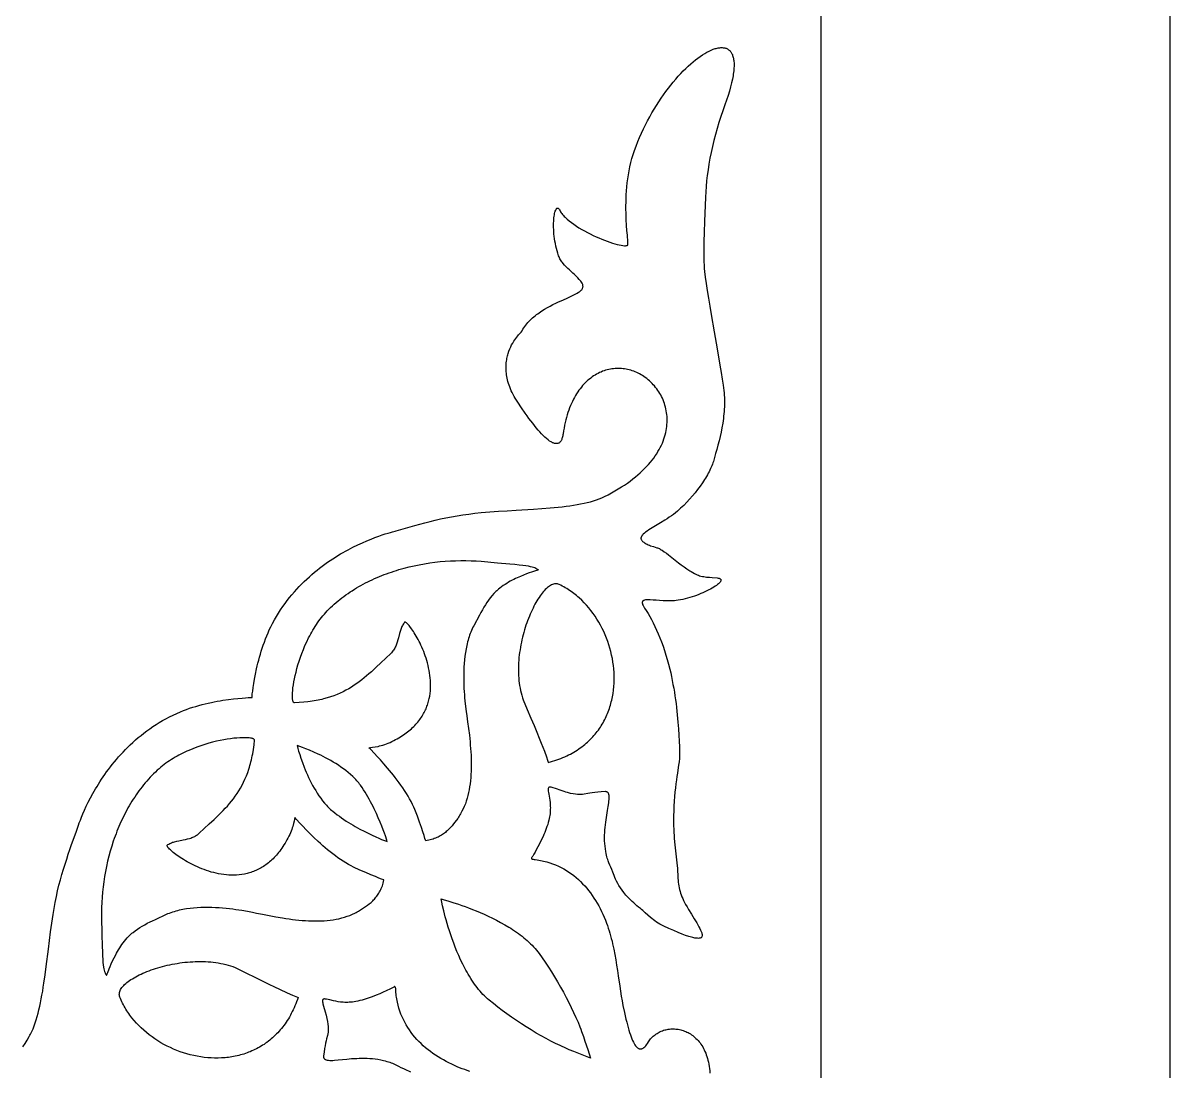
# Model space of a CAD drawing. Extents: x -592 to 638, y 287 to 852.
# Drawn here: x 506.6 to 638.1, y 349.4 to 469.6 of the extents above; entities that cross this region are included whole.
import ezdxf

# ---------------------------------------------------------------- set-up
doc = ezdxf.new("R2010")
doc.units = 0
doc.layers.add('COUCHE_1', color=18, linetype='CONTINUOUS')
doc.layers.add('LAYER_1', color=174, linetype='CONTINUOUS')

msp = doc.modelspace()

# ---------------------------------------------------------------- linework, layer by layer
at = {"layer": 'COUCHE_1'}
for points in [[(-591.86, 287.13), (638.14, 287.13), (638.14, 852.13), (-591.86, 852.13)], [(565.66, 406.95), (565.68, 406.94), (565.68, 406.93), (565.67, 406.92), (565.66, 406.9), (565.63, 406.88), (565.52, 406.84), (565.37, 406.78), (564.93, 406.64), (564.66, 406.55), (564.35, 406.44), (564.01, 406.31), (563.65, 406.16), (563.28, 406), (563.08, 405.91), (562.88, 405.81), (562.69, 405.71), (562.48, 405.6), (562.28, 405.48), (562.08, 405.36), (561.88, 405.23), (561.67, 405.1), (561.47, 404.96), (561.27, 404.81), (561.15, 404.71), (561.04, 404.61), (560.93, 404.51), (560.81, 404.41), (560.71, 404.3), (560.6, 404.18), (560.39, 403.95), (560.19, 403.7), (560, 403.44), (559.81, 403.17), (559.63, 402.89), (559.46, 402.61), (559.28, 402.32), (559.11, 402.02), (558.95, 401.72), (558.29, 400.49), (558.2, 400.32), (558.12, 400.14), (558.04, 399.96), (557.96, 399.78), (557.89, 399.6), (557.82, 399.41), (557.76, 399.22), (557.7, 399.03), (557.64, 398.84), (557.59, 398.64), (557.54, 398.44), (557.49, 398.24), (557.41, 397.84), (557.34, 397.42), (557.28, 397.01), (557.23, 396.59), (557.2, 396.17), (557.17, 395.76), (557.15, 395.34), (557.14, 394.93), (557.14, 394.52), (557.15, 394.11), (557.16, 393.71), (557.17, 393.32), (557.2, 392.94), (557.22, 392.58), (557.25, 392.22), (557.28, 391.88), (557.35, 391.24), (557.42, 390.67), (557.49, 390.18), (557.59, 389.49), (557.7, 388.72), (557.79, 387.96), (557.87, 387.19), (557.9, 386.81), (557.93, 386.42), (557.96, 386.04), (557.98, 385.66), (557.99, 385.29), (558, 384.91), (558, 384.54), (558, 384.17), (557.99, 383.81), (557.97, 383.44), (557.95, 383.09), (557.91, 382.73), (557.87, 382.38), (557.82, 382.04), (557.77, 381.7), (557.7, 381.37), (557.62, 381.04), (557.54, 380.72), (557.44, 380.4), (557.33, 380.09), (557.21, 379.79), (557.09, 379.5), (556.94, 379.22), (556.79, 378.94), (556.71, 378.81), (556.63, 378.67), (556.54, 378.54), (556.45, 378.41), (556.14, 377.98), (555.97, 377.77), (555.8, 377.57), (555.63, 377.36), (555.44, 377.17), (555.24, 376.98), (555.14, 376.89), (555.04, 376.8), (554.93, 376.72), (554.82, 376.63), (554.7, 376.55), (554.58, 376.48), (554.46, 376.4), (554.33, 376.33), (554.2, 376.26), (554.06, 376.2), (553.92, 376.14), (553.77, 376.09), (553.62, 376.03), (553.46, 375.99), (553.3, 375.95), (553.13, 375.91), (552.96, 375.88), (552.78, 375.85), (552.7, 376.11), (552.6, 376.43), (552.47, 376.85), (552.29, 377.38), (552.08, 377.98), (551.83, 378.66), (551.54, 379.41), (551.41, 379.71), (551.26, 380.02), (551.11, 380.34), (550.94, 380.65), (550.76, 380.96), (550.57, 381.28), (550.37, 381.59), (550.16, 381.9), (549.95, 382.2), (549.74, 382.5), (549.52, 382.8), (549.3, 383.09), (549.08, 383.38), (548.86, 383.65), (548.42, 384.18), (548, 384.68), (547.6, 385.12), (547.23, 385.52), (546.92, 385.86), (546.45, 386.34), (546.28, 386.51), (546.47, 386.53), (546.7, 386.56), (546.98, 386.61), (547.32, 386.67), (547.5, 386.72), (547.69, 386.77), (547.88, 386.82), (548.08, 386.89), (548.27, 386.96), (548.47, 387.04), (548.69, 387.13), (548.9, 387.23), (549.11, 387.33), (549.31, 387.44), (549.5, 387.54), (549.69, 387.65), (549.88, 387.76), (550.05, 387.87), (550.23, 387.98), (550.39, 388.09), (550.56, 388.21), (550.71, 388.33), (550.86, 388.45), (551.01, 388.57), (551.15, 388.69), (551.28, 388.82), (551.41, 388.94), (551.54, 389.07), (551.66, 389.2), (551.78, 389.33), (551.89, 389.46), (551.99, 389.59), (552.1, 389.73), (552.19, 389.86), (552.29, 390), (552.37, 390.14), (552.46, 390.28), (552.54, 390.42), (552.61, 390.56), (552.68, 390.7), (552.75, 390.84), (552.82, 390.98), (552.87, 391.13), (552.93, 391.27), (552.98, 391.41), (553.03, 391.56), (553.11, 391.85), (553.19, 392.15), (553.24, 392.44), (553.29, 392.74), (553.32, 393.03), (553.34, 393.33), (553.35, 393.63), (553.34, 393.92), (553.33, 394.22), (553.3, 394.51), (553.27, 394.81), (553.23, 395.1), (553.18, 395.38), (553.12, 395.67), (553.06, 395.95), (552.99, 396.23), (552.91, 396.5), (552.83, 396.77), (552.74, 397.03), (552.64, 397.29), (552.55, 397.55), (552.45, 397.79), (552.34, 398.03), (552.24, 398.27), (552.13, 398.49), (552.02, 398.71), (551.91, 398.92), (551.8, 399.13), (551.69, 399.32), (551.58, 399.51), (551.47, 399.68), (551.37, 399.85), (551.16, 400.15), (550.97, 400.4), (550.88, 400.51), (550.8, 400.61), (550.72, 400.69), (550.65, 400.77), (550.58, 400.83), (550.52, 400.87), (550.47, 400.9), (550.43, 400.92), (550.41, 400.92), (550.4, 400.92), (550.38, 400.91), (550.37, 400.9), (550.3, 400.81), (550.23, 400.72), (550.17, 400.62), (550.11, 400.52), (550.05, 400.41), (550.01, 400.3), (549.96, 400.19), (549.92, 400.08), (549.84, 399.85), (549.77, 399.61), (549.65, 399.12), (549.58, 398.87), (549.51, 398.63), (549.43, 398.39), (549.39, 398.27), (549.34, 398.15), (549.29, 398.04), (549.23, 397.93), (549.17, 397.82), (549.1, 397.71), (549.03, 397.61), (548.95, 397.51), (548.86, 397.41), (548.77, 397.32), (547.64, 396.24), (547.1, 395.73), (546.55, 395.23), (546.28, 394.99), (546.01, 394.75), (545.73, 394.52), (545.45, 394.3), (545.17, 394.08), (544.87, 393.87), (544.58, 393.67), (544.27, 393.47), (543.96, 393.28), (543.64, 393.1), (543.31, 392.93), (542.97, 392.77), (542.62, 392.62), (542.25, 392.47), (541.88, 392.34), (541.48, 392.22), (541.08, 392.11), (540.87, 392.06), (540.65, 392.01), (540.44, 391.96), (540.21, 391.92), (539.99, 391.88), (539.76, 391.84), (539.52, 391.81), (539.28, 391.78), (538.79, 391.73), (538.27, 391.69), (537.73, 391.66), (537.7, 391.67), (537.67, 391.68), (537.64, 391.71), (537.62, 391.74), (537.59, 391.78), (537.57, 391.83), (537.55, 391.89), (537.54, 391.96), (537.52, 392.04), (537.51, 392.13), (537.5, 392.32), (537.5, 392.55), (537.51, 392.8), (537.53, 393.08), (537.56, 393.38), (537.61, 393.71), (537.66, 394.05), (537.73, 394.42), (537.81, 394.8), (537.91, 395.19), (538.01, 395.6), (538.13, 396.02), (538.27, 396.45), (538.41, 396.89), (538.57, 397.33), (538.75, 397.78), (538.94, 398.22), (539.14, 398.67), (539.36, 399.12), (539.48, 399.34), (539.6, 399.56), (539.72, 399.78), (539.85, 399.99), (539.98, 400.21), (540.11, 400.42), (540.25, 400.63), (540.39, 400.84), (540.54, 401.05), (540.69, 401.25), (540.84, 401.45), (541, 401.64), (541.17, 401.84), (541.33, 402.02), (541.5, 402.21), (541.68, 402.39), (541.88, 402.58), (542.09, 402.78), (542.3, 402.97), (542.51, 403.16), (542.73, 403.34), (542.95, 403.52), (543.18, 403.7), (543.41, 403.87), (543.64, 404.04), (543.88, 404.2), (544.11, 404.37), (544.36, 404.52), (544.6, 404.68), (544.85, 404.83), (545.1, 404.98), (545.35, 405.12), (545.61, 405.26), (545.87, 405.4), (546.13, 405.53), (546.39, 405.66), (546.66, 405.78), (546.93, 405.91), (547.2, 406.02), (547.47, 406.14), (547.75, 406.25), (548.02, 406.36), (548.3, 406.46), (548.58, 406.56), (548.86, 406.66), (549.15, 406.75), (549.43, 406.84), (549.72, 406.93), (550.01, 407.01), (550.3, 407.09), (550.88, 407.24), (551.46, 407.38), (552.05, 407.5), (552.64, 407.61), (553.24, 407.7), (553.83, 407.78), (554.43, 407.85), (555.02, 407.9), (555.62, 407.94), (556.21, 407.96), (556.8, 407.97), (557.39, 407.97), (557.98, 407.96), (558.56, 407.93), (559.14, 407.89), (561, 407.73), (562.43, 407.6), (563, 407.55), (563.49, 407.5), (563.91, 407.45), (564.25, 407.4), (564.54, 407.36), (564.78, 407.31), (564.98, 407.26), (565.15, 407.21), (565.29, 407.16), (565.42, 407.1), (565.54, 407.03)], [(566.84, 384.81), (567.09, 384.88), (567.34, 384.96), (567.59, 385.03), (567.83, 385.11), (568.06, 385.2), (568.29, 385.29), (568.51, 385.38), (568.73, 385.48), (568.95, 385.58), (569.16, 385.68), (569.37, 385.79), (569.57, 385.9), (569.77, 386.01), (569.96, 386.12), (570.15, 386.24), (570.33, 386.37), (570.51, 386.49), (570.69, 386.62), (570.86, 386.75), (571.03, 386.89), (571.19, 387.02), (571.35, 387.16), (571.5, 387.31), (571.65, 387.45), (571.8, 387.6), (571.94, 387.75), (572.08, 387.9), (572.21, 388.06), (572.34, 388.22), (572.46, 388.38), (572.58, 388.54), (572.7, 388.7), (572.81, 388.87), (572.92, 389.04), (573.02, 389.21), (573.12, 389.38), (573.22, 389.56), (573.31, 389.73), (573.4, 389.91), (573.49, 390.09), (573.57, 390.27), (573.64, 390.45), (573.72, 390.64), (573.79, 390.82), (573.85, 391.01), (573.91, 391.2), (573.97, 391.38), (574.02, 391.58), (574.07, 391.77), (574.12, 391.96), (574.16, 392.15), (574.2, 392.35), (574.24, 392.54), (574.27, 392.74), (574.32, 393.13), (574.36, 393.53), (574.39, 393.93), (574.4, 394.33), (574.4, 394.73), (574.38, 395.13), (574.35, 395.54), (574.31, 395.94), (574.25, 396.34), (574.19, 396.74), (574.1, 397.14), (574.01, 397.53), (573.9, 397.92), (573.79, 398.31), (573.66, 398.7), (573.51, 399.08), (573.36, 399.46), (573.2, 399.83), (573.02, 400.19), (572.83, 400.55), (572.63, 400.9), (572.42, 401.25), (572.2, 401.59), (571.97, 401.92), (571.73, 402.24), (571.48, 402.55), (571.22, 402.85), (570.95, 403.14), (570.67, 403.42), (570.38, 403.69), (570.23, 403.82), (570.08, 403.95), (569.92, 404.07), (569.77, 404.2), (569.61, 404.31), (569.45, 404.43), (569.29, 404.54), (569.13, 404.65), (568.96, 404.76), (568.79, 404.86), (568.62, 404.96), (568.45, 405.05), (568.27, 405.14), (568.1, 405.23), (567.99, 405.27), (567.89, 405.3), (567.78, 405.31), (567.67, 405.31), (567.56, 405.3), (567.45, 405.27), (567.33, 405.24), (567.22, 405.18), (567.1, 405.12), (566.98, 405.05), (566.86, 404.96), (566.74, 404.87), (566.62, 404.76), (566.5, 404.64), (566.38, 404.52), (566.26, 404.38), (566.14, 404.23), (566.02, 404.08), (565.9, 403.91), (565.78, 403.74), (565.66, 403.56), (565.54, 403.37), (565.43, 403.17), (565.31, 402.96), (565.2, 402.75), (565.09, 402.53), (564.98, 402.3), (564.87, 402.07), (564.77, 401.83), (564.67, 401.59), (564.57, 401.34), (564.47, 401.08), (564.38, 400.82), (564.28, 400.56), (564.2, 400.29), (564.11, 400.02), (564.03, 399.74), (563.96, 399.47), (563.89, 399.18), (563.82, 398.9), (563.76, 398.61), (563.7, 398.32), (563.65, 398.03), (563.6, 397.74), (563.55, 397.44), (563.52, 397.15), (563.48, 396.85), (563.46, 396.55), (563.44, 396.26), (563.42, 395.96), (563.41, 395.66), (563.41, 395.37), (563.42, 395.07), (563.43, 394.78), (563.45, 394.49), (563.47, 394.2), (563.51, 393.91), (563.55, 393.63), (563.6, 393.35), (563.65, 393.07), (563.72, 392.79), (563.79, 392.52), (563.87, 392.25), (563.96, 391.99), (564.43, 390.9), (564.84, 389.92), (565.21, 389.05), (565.53, 388.28), (565.8, 387.61), (566.03, 387.02), (566.39, 386.1), (566.63, 385.47), (566.76, 385.07), (566.83, 384.87)], [(516.14, 360.46), (516.15, 360.45), (516.16, 360.44), (516.17, 360.45), (516.18, 360.46), (516.21, 360.49), (516.26, 360.59), (516.32, 360.74), (516.49, 361.17), (516.61, 361.44), (516.73, 361.74), (516.88, 362.07), (517.05, 362.42), (517.24, 362.78), (517.34, 362.97), (517.45, 363.16), (517.57, 363.35), (517.69, 363.55), (517.82, 363.74), (517.95, 363.94), (518.09, 364.13), (518.24, 364.32), (518.39, 364.52), (518.55, 364.71), (518.66, 364.82), (518.76, 364.93), (518.87, 365.03), (518.98, 365.14), (519.1, 365.24), (519.22, 365.34), (519.47, 365.53), (519.73, 365.71), (520, 365.89), (520.28, 366.06), (520.57, 366.22), (520.86, 366.38), (521.17, 366.53), (521.47, 366.68), (521.79, 366.83), (523.05, 367.41), (523.23, 367.49), (523.41, 367.56), (523.59, 367.63), (523.78, 367.69), (523.96, 367.75), (524.16, 367.81), (524.35, 367.86), (524.54, 367.91), (524.74, 367.95), (524.94, 367.99), (525.14, 368.03), (525.35, 368.06), (525.76, 368.12), (526.17, 368.17), (526.59, 368.2), (527.01, 368.22), (527.43, 368.23), (527.85, 368.23), (528.26, 368.22), (528.68, 368.2), (529.09, 368.18), (529.49, 368.15), (529.89, 368.11), (530.27, 368.07), (530.65, 368.02), (531.02, 367.98), (531.37, 367.92), (531.71, 367.87), (532.35, 367.76), (532.91, 367.66), (533.39, 367.56), (534.08, 367.41), (534.83, 367.26), (535.59, 367.12), (536.35, 366.99), (536.73, 366.93), (537.11, 366.88), (537.49, 366.83), (537.87, 366.79), (538.24, 366.75), (538.61, 366.72), (538.99, 366.69), (539.35, 366.67), (539.72, 366.66), (540.08, 366.65), (540.44, 366.65), (540.8, 366.66), (541.15, 366.68), (541.49, 366.71), (541.84, 366.75), (542.17, 366.79), (542.51, 366.85), (542.83, 366.91), (543.15, 366.99), (543.47, 367.08), (543.77, 367.18), (544.07, 367.29), (544.37, 367.41), (544.65, 367.54), (544.79, 367.62), (544.93, 367.69), (545.07, 367.77), (545.2, 367.85), (545.65, 368.14), (545.87, 368.29), (546.09, 368.45), (546.3, 368.61), (546.51, 368.78), (546.71, 368.97), (546.8, 369.06), (546.9, 369.16), (546.99, 369.26), (547.08, 369.37), (547.17, 369.48), (547.25, 369.6), (547.33, 369.71), (547.41, 369.84), (547.49, 369.97), (547.56, 370.1), (547.63, 370.24), (547.69, 370.38), (547.75, 370.53), (547.81, 370.68), (547.86, 370.84), (547.91, 371), (547.95, 371.18), (547.99, 371.35), (547.73, 371.45), (547.42, 371.57), (547.01, 371.73), (546.5, 371.93), (545.91, 372.19), (545.24, 372.48), (544.52, 372.82), (544.22, 372.97), (543.92, 373.13), (543.62, 373.31), (543.32, 373.5), (543.01, 373.69), (542.71, 373.9), (542.42, 374.12), (542.12, 374.34), (541.83, 374.57), (541.54, 374.81), (541.26, 375.05), (540.98, 375.28), (540.71, 375.52), (540.45, 375.76), (539.95, 376.23), (539.48, 376.69), (539.06, 377.11), (538.69, 377.5), (538.37, 377.84), (537.92, 378.33), (537.76, 378.52), (537.73, 378.32), (537.69, 378.1), (537.62, 377.82), (537.53, 377.49), (537.48, 377.31), (537.42, 377.12), (537.35, 376.94), (537.27, 376.74), (537.19, 376.55), (537.1, 376.36), (536.99, 376.15), (536.87, 375.94), (536.76, 375.74), (536.65, 375.55), (536.53, 375.36), (536.41, 375.18), (536.29, 375), (536.17, 374.83), (536.05, 374.67), (535.92, 374.51), (535.79, 374.35), (535.67, 374.21), (535.54, 374.06), (535.41, 373.92), (535.28, 373.79), (535.14, 373.66), (535.01, 373.54), (534.87, 373.43), (534.74, 373.31), (534.6, 373.21), (534.46, 373.1), (534.32, 373.01), (534.18, 372.91), (534.04, 372.82), (533.9, 372.74), (533.76, 372.66), (533.61, 372.59), (533.47, 372.51), (533.32, 372.45), (533.18, 372.39), (533.03, 372.33), (532.89, 372.27), (532.74, 372.22), (532.59, 372.18), (532.44, 372.13), (532.3, 372.1), (532, 372.03), (531.7, 371.98), (531.4, 371.94), (531.1, 371.91), (530.81, 371.9), (530.51, 371.9), (530.21, 371.91), (529.92, 371.93), (529.62, 371.97), (529.33, 372.01), (529.04, 372.06), (528.75, 372.12), (528.47, 372.19), (528.19, 372.26), (527.91, 372.34), (527.64, 372.43), (527.37, 372.53), (527.11, 372.63), (526.85, 372.73), (526.6, 372.84), (526.35, 372.96), (526.11, 373.07), (525.88, 373.19), (525.65, 373.31), (525.43, 373.43), (525.22, 373.56), (525.02, 373.68), (524.82, 373.8), (524.63, 373.92), (524.46, 374.04), (524.29, 374.16), (524.13, 374.28), (523.84, 374.5), (523.6, 374.71), (523.5, 374.8), (523.41, 374.89), (523.33, 374.98), (523.26, 375.05), (523.2, 375.12), (523.16, 375.18), (523.13, 375.24), (523.12, 375.28), (523.12, 375.3), (523.12, 375.31), (523.13, 375.33), (523.14, 375.34), (523.23, 375.41), (523.33, 375.47), (523.43, 375.53), (523.54, 375.58), (523.65, 375.62), (523.76, 375.67), (523.87, 375.7), (523.99, 375.74), (524.23, 375.8), (524.47, 375.85), (524.97, 375.95), (525.22, 376), (525.46, 376.05), (525.71, 376.12), (525.83, 376.16), (525.95, 376.2), (526.07, 376.24), (526.18, 376.29), (526.29, 376.34), (526.4, 376.4), (526.51, 376.47), (526.62, 376.54), (526.72, 376.62), (526.82, 376.71), (527.96, 377.77), (528.51, 378.28), (529.04, 378.79), (529.3, 379.05), (529.55, 379.31), (529.8, 379.57), (530.04, 379.83), (530.28, 380.1), (530.51, 380.38), (530.73, 380.66), (530.94, 380.95), (531.15, 381.25), (531.35, 381.56), (531.54, 381.88), (531.72, 382.21), (531.9, 382.55), (532.06, 382.91), (532.22, 383.28), (532.37, 383.66), (532.5, 384.06), (532.57, 384.27), (532.63, 384.48), (532.69, 384.69), (532.74, 384.91), (532.8, 385.13), (532.85, 385.36), (532.9, 385.59), (532.94, 385.83), (533.03, 386.32), (533.1, 386.83), (533.16, 387.37), (533.16, 387.4), (533.14, 387.43), (533.12, 387.46), (533.09, 387.49), (533.05, 387.52), (533, 387.54), (532.94, 387.56), (532.87, 387.58), (532.79, 387.6), (532.71, 387.62), (532.52, 387.64), (532.29, 387.66), (532.04, 387.66), (531.76, 387.66), (531.46, 387.65), (531.13, 387.62), (530.78, 387.59), (530.41, 387.55), (530.03, 387.49), (529.62, 387.42), (529.21, 387.34), (528.78, 387.25), (528.35, 387.14), (527.9, 387.02), (527.45, 386.89), (526.99, 386.74), (526.53, 386.58), (526.08, 386.4), (525.62, 386.21), (525.39, 386.11), (525.16, 386.01), (524.93, 385.9), (524.71, 385.79), (524.49, 385.67), (524.27, 385.55), (524.05, 385.42), (523.83, 385.29), (523.62, 385.16), (523.4, 385.02), (523.2, 384.88), (522.99, 384.74), (522.79, 384.59), (522.59, 384.43), (522.4, 384.27), (522.21, 384.11), (522, 383.92), (521.79, 383.72), (521.58, 383.53), (521.38, 383.32), (521.19, 383.12), (520.99, 382.91), (520.8, 382.69), (520.62, 382.48), (520.43, 382.25), (520.25, 382.03), (520.08, 381.8), (519.9, 381.57), (519.73, 381.34), (519.57, 381.1), (519.41, 380.86), (519.25, 380.61), (519.09, 380.37), (518.94, 380.12), (518.79, 379.86), (518.64, 379.61), (518.5, 379.35), (518.36, 379.09), (518.23, 378.83), (518.1, 378.56), (517.97, 378.3), (517.84, 378.03), (517.72, 377.76), (517.6, 377.48), (517.49, 377.21), (517.38, 376.93), (517.27, 376.65), (517.16, 376.37), (517.06, 376.09), (516.96, 375.81), (516.78, 375.23), (516.61, 374.66), (516.45, 374.08), (516.3, 373.49), (516.17, 372.91), (516.06, 372.32), (515.95, 371.73), (515.86, 371.14), (515.79, 370.55), (515.72, 369.95), (515.67, 369.36), (515.64, 368.78), (515.62, 368.19), (515.61, 367.61), (515.61, 367.03), (515.65, 365.16), (515.69, 363.73), (515.71, 363.15), (515.73, 362.66), (515.75, 362.24), (515.77, 361.89), (515.8, 361.6), (515.83, 361.36), (515.87, 361.16), (515.91, 360.99), (515.95, 360.84), (516.01, 360.71), (516.07, 360.59)], [(548.37, 375.75), (548.37, 375.75), (548.37, 375.75), (548.37, 375.75), (548.31, 375.93), (548.16, 376.4), (548.04, 376.73), (547.91, 377.1), (547.74, 377.52), (547.56, 377.98), (547.35, 378.46), (547.13, 378.98), (546.87, 379.51), (546.74, 379.78), (546.6, 380.05), (546.46, 380.32), (546.31, 380.6), (546.15, 380.87), (545.99, 381.14), (545.83, 381.41), (545.65, 381.68), (545.48, 381.94), (545.3, 382.2), (545.2, 382.33), (545.1, 382.47), (544.99, 382.59), (544.88, 382.72), (544.77, 382.85), (544.65, 382.97), (544.41, 383.21), (544.16, 383.45), (543.9, 383.67), (543.62, 383.89), (543.35, 384.1), (543.06, 384.3), (542.77, 384.5), (542.48, 384.69), (542.19, 384.87), (541.89, 385.04), (541.6, 385.2), (541.31, 385.36), (541.02, 385.51), (540.74, 385.65), (540.46, 385.78), (539.94, 386.02), (539.45, 386.23), (539.02, 386.4), (538.65, 386.54), (538.36, 386.64), (538.04, 386.75), (538.04, 386.75), (538.04, 386.75), (538.04, 386.75), (538.04, 386.75), (538.13, 386.43), (538.21, 386.13), (538.33, 385.75), (538.48, 385.31), (538.65, 384.81), (538.86, 384.27), (538.97, 383.99), (539.09, 383.7), (539.22, 383.4), (539.36, 383.1), (539.51, 382.8), (539.66, 382.49), (539.82, 382.19), (539.99, 381.89), (540.17, 381.59), (540.35, 381.29), (540.54, 381), (540.74, 380.71), (540.95, 380.44), (541.17, 380.17), (541.4, 379.91), (541.51, 379.79), (541.63, 379.67), (541.75, 379.55), (541.87, 379.44), (542, 379.33), (542.12, 379.22), (542.37, 379.03), (542.62, 378.83), (542.88, 378.65), (543.14, 378.46), (543.4, 378.28), (543.66, 378.11), (543.93, 377.95), (544.19, 377.78), (544.45, 377.63), (544.71, 377.48), (545.23, 377.19), (545.72, 376.93), (546.2, 376.7), (546.64, 376.48), (547.05, 376.3), (547.41, 376.14), (547.73, 376), (548.19, 375.82), (548.37, 375.75)], [(554.55, 369.17), (554.55, 369.17), (554.91, 369.07), (555.32, 368.95), (555.88, 368.78), (556.54, 368.56), (556.91, 368.43), (557.3, 368.29), (557.71, 368.14), (558.14, 367.98), (558.58, 367.8), (559.03, 367.61), (559.49, 367.41), (559.96, 367.2), (560.43, 366.97), (560.9, 366.73), (561.37, 366.48), (561.84, 366.22), (562.3, 365.95), (562.53, 365.81), (562.75, 365.66), (562.97, 365.51), (563.19, 365.36), (563.41, 365.21), (563.62, 365.05), (563.83, 364.89), (564.04, 364.73), (564.24, 364.56), (564.43, 364.39), (564.62, 364.22), (564.81, 364.04), (564.99, 363.87), (565.16, 363.68), (565.33, 363.5), (565.48, 363.31), (565.64, 363.12), (565.78, 362.93), (566.14, 362.43), (566.5, 361.91), (566.85, 361.36), (567.21, 360.81), (567.56, 360.24), (567.9, 359.66), (568.24, 359.07), (568.57, 358.48), (568.89, 357.89), (569.19, 357.31), (569.48, 356.72), (569.75, 356.14), (570.01, 355.58), (570.25, 355.03), (570.46, 354.49), (570.56, 354.23), (570.66, 353.98), (570.86, 353.4), (571.05, 352.86), (571.36, 351.9), (571.68, 350.92), (571.68, 350.92), (571.68, 350.92), (571.68, 350.92), (571.68, 350.92), (570.72, 351.29), (569.78, 351.67), (569.25, 351.89), (568.69, 352.13), (568.44, 352.24), (568.19, 352.36), (567.67, 352.61), (567.13, 352.88), (566.58, 353.17), (566.03, 353.48), (565.46, 353.8), (564.89, 354.15), (564.32, 354.5), (563.76, 354.86), (563.19, 355.24), (562.64, 355.62), (562.09, 356), (561.56, 356.39), (561.04, 356.78), (560.54, 357.17), (560.07, 357.56), (559.88, 357.72), (559.7, 357.88), (559.52, 358.05), (559.35, 358.23), (559.18, 358.42), (559.01, 358.61), (558.85, 358.8), (558.69, 359), (558.53, 359.21), (558.38, 359.42), (558.23, 359.63), (558.08, 359.85), (557.94, 360.07), (557.8, 360.3), (557.66, 360.53), (557.53, 360.76), (557.4, 360.99), (557.27, 361.23), (557.03, 361.71), (556.79, 362.19), (556.57, 362.68), (556.37, 363.16), (556.17, 363.65), (555.99, 364.12), (555.82, 364.6), (555.66, 365.06), (555.51, 365.51), (555.37, 365.94), (555.25, 366.36), (555.13, 366.76), (555.03, 367.14), (554.85, 367.82), (554.71, 368.38), (554.62, 368.8), (554.55, 369.17)], [(538.16, 357.89), (538.07, 357.64), (537.98, 357.39), (537.89, 357.16), (537.79, 356.92), (537.69, 356.69), (537.59, 356.47), (537.48, 356.25), (537.37, 356.04), (537.26, 355.83), (537.15, 355.63), (537.03, 355.43), (536.9, 355.23), (536.78, 355.04), (536.65, 354.86), (536.52, 354.68), (536.39, 354.5), (536.25, 354.33), (536.11, 354.16), (535.97, 354), (535.82, 353.84), (535.67, 353.69), (535.52, 353.54), (535.37, 353.39), (535.22, 353.25), (535.06, 353.12), (534.9, 352.98), (534.74, 352.86), (534.58, 352.73), (534.41, 352.62), (534.24, 352.5), (534.07, 352.39), (533.9, 352.29), (533.73, 352.18), (533.56, 352.09), (533.38, 351.99), (533.2, 351.9), (533.02, 351.82), (532.84, 351.74), (532.66, 351.66), (532.47, 351.59), (532.29, 351.52), (532.1, 351.45), (531.91, 351.39), (531.72, 351.33), (531.53, 351.28), (531.34, 351.23), (531.15, 351.19), (530.95, 351.14), (530.76, 351.11), (530.56, 351.07), (530.37, 351.04), (530.17, 351.01), (529.98, 350.99), (529.78, 350.97), (529.38, 350.94), (528.98, 350.93), (528.58, 350.93), (528.18, 350.94), (527.78, 350.97), (527.38, 351.01), (526.98, 351.07), (526.58, 351.13), (526.19, 351.22), (525.79, 351.31), (525.4, 351.42), (525.01, 351.53), (524.63, 351.66), (524.24, 351.81), (523.87, 351.96), (523.5, 352.13), (523.13, 352.3), (522.77, 352.49), (522.42, 352.69), (522.07, 352.9), (521.73, 353.12), (521.4, 353.35), (521.08, 353.59), (520.76, 353.85), (520.46, 354.11), (520.16, 354.38), (519.88, 354.66), (519.61, 354.94), (519.34, 355.24), (519.09, 355.55), (518.97, 355.71), (518.85, 355.86), (518.74, 356.02), (518.63, 356.19), (518.52, 356.35), (518.41, 356.52), (518.31, 356.69), (518.21, 356.86), (518.12, 357.03), (518.03, 357.21), (517.94, 357.38), (517.86, 357.56), (517.78, 357.74), (517.7, 357.92), (517.67, 358.03), (517.65, 358.13), (517.64, 358.24), (517.65, 358.35), (517.67, 358.46), (517.7, 358.57), (517.74, 358.68), (517.8, 358.8), (517.87, 358.91), (517.95, 359.02), (518.04, 359.14), (518.15, 359.25), (518.26, 359.36), (518.39, 359.48), (518.52, 359.59), (518.67, 359.7), (518.82, 359.81), (518.98, 359.92), (519.16, 360.03), (519.34, 360.14), (519.53, 360.25), (519.72, 360.35), (519.93, 360.46), (520.14, 360.56), (520.36, 360.66), (520.59, 360.75), (520.82, 360.85), (521.06, 360.94), (521.3, 361.03), (521.55, 361.12), (521.81, 361.2), (522.07, 361.28), (522.33, 361.36), (522.6, 361.43), (522.87, 361.5), (523.15, 361.57), (523.43, 361.63), (523.72, 361.69), (524, 361.74), (524.29, 361.79), (524.58, 361.83), (524.87, 361.87), (525.17, 361.91), (525.46, 361.94), (525.76, 361.96), (526.06, 361.98), (526.36, 362), (526.65, 362), (526.95, 362.01), (527.25, 362), (527.54, 361.99), (527.84, 361.97), (528.13, 361.95), (528.42, 361.92), (528.71, 361.88), (529, 361.84), (529.29, 361.79), (529.57, 361.73), (529.85, 361.66), (530.12, 361.59), (530.39, 361.51), (530.66, 361.42), (530.92, 361.32), (531.18, 361.21), (532.24, 360.68), (533.19, 360.2), (534.03, 359.78), (534.78, 359.42), (535.43, 359.1), (536, 358.83), (536.9, 358.41), (537.52, 358.14), (537.9, 357.98), (538.1, 357.9)]]:
    msp.add_lwpolyline(points, close=True, dxfattribs=at)
at = {"layer": 'LAYER_1'}
msp.add_lwpolyline([(-551.86, 812.13), (-551.86, 327.13), (598.14, 327.13), (598.14, 812.13)], close=True, dxfattribs=at)
for points in [[(506.59, 352.23), (506.84, 352.6), (507.08, 352.99), (507.32, 353.4), (507.4, 353.54), (507.47, 353.68), (507.62, 353.97), (507.75, 354.28), (507.88, 354.61), (508, 354.95), (508.12, 355.31), (508.23, 355.68), (508.33, 356.06), (508.43, 356.46), (508.53, 356.86), (508.62, 357.28), (508.7, 357.71), (508.78, 358.15), (508.86, 358.6), (508.93, 359.05), (509, 359.52), (509.14, 360.46), (509.27, 361.43), (509.51, 363.41), (509.64, 364.41), (509.77, 365.41), (509.9, 366.4), (510.05, 367.38), (510.16, 368.09), (510.29, 368.77), (510.43, 369.44), (510.57, 370.1), (510.73, 370.74), (510.89, 371.37), (511.07, 371.98), (511.24, 372.58), (511.42, 373.17), (511.61, 373.74), (511.8, 374.31), (511.99, 374.86), (512.18, 375.4), (512.37, 375.93), (512.75, 376.96), (512.79, 377.07), (512.89, 377.39), (512.97, 377.62), (513.06, 377.89), (513.18, 378.2), (513.32, 378.55), (513.48, 378.94), (513.66, 379.35), (513.86, 379.8), (514.09, 380.26), (514.34, 380.76), (514.62, 381.27), (514.92, 381.8), (515.09, 382.07), (515.25, 382.34), (515.43, 382.62), (515.61, 382.9), (515.8, 383.18), (515.99, 383.46), (516.19, 383.74), (516.4, 384.03), (516.62, 384.32), (516.84, 384.6), (517.08, 384.89), (517.31, 385.17), (517.56, 385.46), (517.82, 385.74), (518.08, 386.02), (518.35, 386.3), (518.63, 386.58), (518.91, 386.86), (519.21, 387.13), (519.51, 387.4), (519.82, 387.67), (520.14, 387.93), (520.47, 388.19), (520.8, 388.44), (521.15, 388.69), (521.5, 388.93), (521.86, 389.16), (522.23, 389.4), (522.61, 389.62), (523, 389.84), (523.4, 390.05), (523.81, 390.25), (524.23, 390.44), (524.65, 390.63), (525, 390.77), (525.35, 390.9), (525.71, 391.03), (526.06, 391.15), (526.42, 391.25), (526.78, 391.36), (527.14, 391.45), (527.49, 391.54), (527.85, 391.62), (528.2, 391.7), (528.54, 391.77), (528.88, 391.84), (529.21, 391.89), (529.53, 391.95), (530.15, 392.04), (530.73, 392.11), (531.25, 392.17), (531.72, 392.21), (532.11, 392.24), (532.43, 392.26), (532.67, 392.26), (532.82, 392.26), (532.85, 392.26), (532.86, 392.26), (532.86, 392.27), (532.86, 392.27), (532.86, 392.27), (532.86, 392.27), (532.86, 392.27), (532.87, 392.27), (532.87, 392.28), (532.87, 392.31), (532.88, 392.46), (532.9, 392.69), (532.94, 393.01), (532.99, 393.41), (533.06, 393.87), (533.15, 394.39), (533.26, 394.96), (533.39, 395.57), (533.47, 395.89), (533.55, 396.22), (533.63, 396.55), (533.72, 396.89), (533.82, 397.23), (533.93, 397.58), (534.04, 397.93), (534.15, 398.28), (534.28, 398.63), (534.41, 398.98), (534.55, 399.33), (534.7, 399.68), (534.85, 400.02), (535.02, 400.36), (535.23, 400.77), (535.45, 401.17), (535.68, 401.57), (535.91, 401.95), (536.15, 402.33), (536.4, 402.69), (536.65, 403.05), (536.91, 403.4), (537.18, 403.73), (537.45, 404.06), (537.72, 404.38), (538, 404.69), (538.28, 404.99), (538.56, 405.29), (538.85, 405.57), (539.14, 405.85), (539.44, 406.12), (539.73, 406.38), (540.03, 406.63), (540.33, 406.87), (540.62, 407.11), (540.92, 407.34), (541.22, 407.56), (541.52, 407.77), (541.82, 407.97), (542.12, 408.17), (542.42, 408.36), (542.72, 408.55), (543.01, 408.73), (543.3, 408.9), (543.59, 409.06), (543.88, 409.22), (544.16, 409.37), (544.44, 409.51), (544.99, 409.78), (545.52, 410.02), (546.03, 410.24), (546.51, 410.44), (546.96, 410.62), (547.39, 410.77), (547.78, 410.91), (548.14, 411.02), (548.46, 411.12), (548.74, 411.2), (548.97, 411.26), (549.29, 411.34), (549.41, 411.37), (550.46, 411.69), (551, 411.84), (551.55, 412), (552.12, 412.16), (552.69, 412.31), (553.28, 412.46), (553.88, 412.6), (554.49, 412.74), (555.11, 412.87), (555.74, 413), (556.39, 413.11), (557.06, 413.22), (557.74, 413.31), (558.43, 413.4), (559.14, 413.47), (560.13, 413.55), (561.13, 413.62), (562.13, 413.69), (563.14, 413.75), (565.13, 413.87), (566.1, 413.94), (567.06, 414.01), (567.52, 414.05), (567.98, 414.1), (568.43, 414.15), (568.88, 414.2), (569.31, 414.26), (569.73, 414.32), (570.15, 414.39), (570.55, 414.46), (570.94, 414.54), (571.31, 414.63), (571.68, 414.72), (572.02, 414.82), (572.36, 414.93), (572.68, 415.05), (572.98, 415.17), (573.13, 415.24), (573.27, 415.3), (573.69, 415.52), (574.09, 415.74), (574.48, 415.96), (574.86, 416.18), (575.22, 416.41), (575.57, 416.63), (575.91, 416.86), (576.23, 417.09), (576.54, 417.33), (576.84, 417.56), (577.12, 417.8), (577.39, 418.04), (577.65, 418.28), (577.89, 418.52), (578.12, 418.76), (578.34, 419), (578.55, 419.24), (578.75, 419.49), (578.94, 419.73), (579.11, 419.97), (579.27, 420.22), (579.42, 420.46), (579.56, 420.71), (579.69, 420.95), (579.81, 421.2), (579.92, 421.44), (580.02, 421.68), (580.11, 421.92), (580.18, 422.16), (580.25, 422.4), (580.31, 422.64), (580.36, 422.88), (580.4, 423.12), (580.43, 423.35), (580.45, 423.58), (580.47, 423.81), (580.47, 424.04), (580.47, 424.27), (580.46, 424.49), (580.44, 424.71), (580.41, 424.93), (580.37, 425.15), (580.33, 425.36), (580.28, 425.57), (580.22, 425.78), (580.15, 425.99), (580.08, 426.19), (580, 426.39), (579.92, 426.58), (579.83, 426.77), (579.73, 426.96), (579.62, 427.14), (579.51, 427.32), (579.4, 427.49), (579.28, 427.66), (579.15, 427.82), (579.02, 427.99), (578.88, 428.14), (578.74, 428.29), (578.59, 428.44), (578.44, 428.58), (578.29, 428.71), (578.13, 428.84), (577.96, 428.96), (577.81, 429.07), (577.65, 429.18), (577.48, 429.28), (577.32, 429.37), (577.15, 429.45), (576.99, 429.53), (576.82, 429.61), (576.64, 429.67), (576.47, 429.74), (576.3, 429.79), (576.12, 429.84), (575.94, 429.88), (575.77, 429.92), (575.59, 429.95), (575.41, 429.97), (575.23, 429.99), (575.05, 430), (574.87, 430), (574.68, 430), (574.5, 429.99), (574.32, 429.97), (574.14, 429.95), (573.96, 429.92), (573.78, 429.88), (573.6, 429.84), (573.42, 429.79), (573.25, 429.73), (573.07, 429.67), (572.89, 429.59), (572.72, 429.52), (572.55, 429.43), (572.38, 429.34), (572.21, 429.24), (572.04, 429.14), (571.87, 429.02), (571.71, 428.9), (571.55, 428.78), (571.39, 428.64), (571.24, 428.5), (571.08, 428.35), (570.93, 428.19), (570.78, 428.03), (570.64, 427.86), (570.5, 427.68), (570.36, 427.5), (570.22, 427.3), (570.09, 427.1), (569.96, 426.89), (569.84, 426.68), (569.72, 426.46), (569.61, 426.22), (569.49, 425.99), (569.39, 425.74), (569.29, 425.49), (569.19, 425.22), (569.1, 424.95), (569.01, 424.68), (568.93, 424.39), (568.85, 424.1), (568.78, 423.8), (568.71, 423.49), (568.65, 423.17), (568.59, 422.85), (568.54, 422.51), (568.52, 422.38), (568.5, 422.26), (568.47, 422.15), (568.44, 422.05), (568.41, 421.95), (568.38, 421.86), (568.34, 421.78), (568.3, 421.71), (568.26, 421.64), (568.21, 421.58), (568.16, 421.53), (568.11, 421.49), (568.06, 421.45), (568, 421.43), (567.94, 421.4), (567.88, 421.39), (567.82, 421.38), (567.75, 421.38), (567.69, 421.38), (567.62, 421.39), (567.54, 421.41), (567.47, 421.43), (567.4, 421.46), (567.32, 421.49), (567.24, 421.53), (567.16, 421.58), (566.99, 421.68), (566.82, 421.81), (566.64, 421.96), (566.45, 422.12), (566.26, 422.3), (566.07, 422.5), (565.87, 422.72), (565.67, 422.94), (565.46, 423.19), (565.26, 423.44), (565.05, 423.71), (564.83, 423.98), (564.62, 424.27), (564.41, 424.56), (564.19, 424.86), (563.76, 425.48), (563.34, 426.12), (563.19, 426.35), (563.05, 426.58), (562.93, 426.8), (562.81, 427.02), (562.7, 427.24), (562.6, 427.45), (562.51, 427.67), (562.42, 427.88), (562.35, 428.08), (562.28, 428.29), (562.22, 428.49), (562.17, 428.69), (562.13, 428.88), (562.09, 429.08), (562.06, 429.26), (562.03, 429.45), (562.02, 429.63), (562, 429.81), (562, 429.99), (562, 430.16), (562, 430.33), (562.01, 430.5), (562.02, 430.66), (562.04, 430.82), (562.07, 430.98), (562.09, 431.14), (562.12, 431.29), (562.16, 431.43), (562.2, 431.58), (562.24, 431.72), (562.33, 431.98), (562.42, 432.24), (562.53, 432.48), (562.64, 432.7), (562.76, 432.91), (562.88, 433.11), (563, 433.29), (563.11, 433.45), (563.22, 433.6), (563.33, 433.73), (563.43, 433.84), (563.59, 434.02), (563.74, 434.16), (563.83, 434.33), (563.93, 434.5), (564.04, 434.67), (564.15, 434.82), (564.26, 434.98), (564.38, 435.13), (564.5, 435.27), (564.63, 435.41), (564.77, 435.55), (564.9, 435.68), (565.04, 435.81), (565.18, 435.93), (565.33, 436.05), (565.48, 436.17), (565.63, 436.28), (565.78, 436.39), (566.1, 436.6), (566.41, 436.8), (566.74, 436.98), (567.06, 437.15), (567.38, 437.32), (567.7, 437.47), (568.02, 437.62), (568.33, 437.76), (568.92, 438.02), (569.46, 438.27), (569.71, 438.39), (569.94, 438.5), (570.14, 438.62), (570.32, 438.73), (570.41, 438.79), (570.48, 438.85), (570.55, 438.91), (570.61, 438.97), (570.67, 439.03), (570.71, 439.09), (570.75, 439.15), (570.78, 439.21), (570.81, 439.28), (570.82, 439.34), (570.83, 439.41), (570.82, 439.48), (570.81, 439.55), (570.79, 439.62), (570.75, 439.69), (570.71, 439.77), (570.64, 439.88), (570.56, 439.99), (570.48, 440.09), (570.4, 440.2), (570.22, 440.39), (570.04, 440.58), (569.85, 440.77), (569.65, 440.94), (569.26, 441.3), (569.07, 441.47), (568.88, 441.65), (568.7, 441.84), (568.54, 442.03), (568.46, 442.13), (568.38, 442.24), (568.31, 442.34), (568.25, 442.45), (568.18, 442.56), (568.13, 442.68), (568.07, 442.8), (568.03, 442.92), (567.93, 443.2), (567.85, 443.48), (567.77, 443.76), (567.71, 444.04), (567.65, 444.32), (567.6, 444.6), (567.56, 444.87), (567.52, 445.15), (567.49, 445.41), (567.47, 445.67), (567.46, 445.93), (567.45, 446.18), (567.45, 446.42), (567.45, 446.65), (567.46, 446.87), (567.47, 447.07), (567.49, 447.27), (567.51, 447.46), (567.54, 447.63), (567.57, 447.78), (567.61, 447.92), (567.64, 448.04), (567.69, 448.15), (567.73, 448.24), (567.77, 448.31), (567.8, 448.33), (567.82, 448.36), (567.85, 448.37), (567.87, 448.38), (567.9, 448.39), (567.92, 448.39), (567.95, 448.38), (567.97, 448.37), (568, 448.35), (568.02, 448.33), (568.05, 448.3), (568.08, 448.26), (568.13, 448.17), (568.19, 448.07), (568.25, 447.96), (568.32, 447.86), (568.4, 447.75), (568.48, 447.65), (568.57, 447.55), (568.67, 447.44), (568.77, 447.34), (568.88, 447.23), (568.99, 447.13), (569.23, 446.93), (569.49, 446.72), (569.77, 446.53), (570.06, 446.33), (570.36, 446.14), (570.68, 445.95), (571, 445.77), (571.32, 445.59), (571.65, 445.42), (571.99, 445.26), (572.32, 445.11), (572.65, 444.96), (572.98, 444.82), (573.3, 444.7), (573.61, 444.58), (573.91, 444.47), (574.2, 444.38), (574.48, 444.29), (574.73, 444.22), (574.98, 444.16), (575.2, 444.12), (575.39, 444.09), (575.57, 444.07), (575.64, 444.07), (575.71, 444.07), (575.77, 444.08), (575.83, 444.09), (575.88, 444.1), (575.92, 444.12), (575.95, 444.14), (575.97, 444.17), (575.98, 444.18), (575.98, 444.21), (575.98, 444.28), (575.98, 444.37), (575.97, 444.5), (575.91, 445.27), (575.86, 445.8), (575.82, 446.4), (575.78, 447.08), (575.77, 447.45), (575.76, 447.83), (575.75, 448.22), (575.75, 448.63), (575.76, 449.05), (575.77, 449.47), (575.79, 449.91), (575.82, 450.36), (575.86, 450.81), (575.9, 451.27), (575.96, 451.73), (576.03, 452.19), (576.11, 452.66), (576.21, 453.13), (576.32, 453.6), (576.44, 454.07), (576.51, 454.3), (576.58, 454.53), (576.65, 454.76), (576.73, 455), (576.92, 455.5), (577.12, 456.01), (577.32, 456.5), (577.53, 456.99), (577.76, 457.47), (577.99, 457.94), (578.23, 458.4), (578.47, 458.86), (578.72, 459.3), (578.98, 459.74), (579.24, 460.16), (579.51, 460.58), (579.78, 460.98), (580.05, 461.38), (580.33, 461.76), (580.61, 462.13), (580.89, 462.49), (581.18, 462.84), (581.46, 463.18), (581.75, 463.5), (582.04, 463.81), (582.32, 464.11), (582.61, 464.39), (582.89, 464.66), (583.17, 464.91), (583.45, 465.15), (583.73, 465.38), (584, 465.59), (584.27, 465.78), (584.53, 465.96), (584.79, 466.12), (585.04, 466.26), (585.29, 466.39), (585.53, 466.5), (585.76, 466.6), (585.99, 466.67), (586.1, 466.7), (586.2, 466.73), (586.31, 466.75), (586.41, 466.77), (586.51, 466.78), (586.61, 466.79), (586.71, 466.79), (586.8, 466.79), (586.89, 466.78), (586.98, 466.77), (587.07, 466.75), (587.15, 466.73), (587.23, 466.71), (587.31, 466.67), (587.38, 466.64), (587.45, 466.59), (587.52, 466.55), (587.58, 466.49), (587.65, 466.44), (587.7, 466.37), (587.76, 466.31), (587.81, 466.23), (587.86, 466.15), (587.9, 466.07), (587.95, 465.98), (587.98, 465.88), (588.02, 465.78), (588.05, 465.67), (588.07, 465.56), (588.09, 465.44), (588.11, 465.32), (588.13, 465.19), (588.14, 465.05), (588.14, 464.91), (588.14, 464.76), (588.14, 464.61), (588.13, 464.45), (588.12, 464.28), (588.11, 464.11), (588.09, 463.93), (588.06, 463.75), (588.03, 463.56), (587.96, 463.16), (587.86, 462.74), (587.75, 462.29), (587.61, 461.81), (587.46, 461.31), (587.28, 460.78), (587.08, 460.23), (586.84, 459.55), (586.61, 458.87), (586.39, 458.19), (586.19, 457.5), (586, 456.82), (585.82, 456.14), (585.66, 455.46), (585.52, 454.78), (585.38, 454.11), (585.26, 453.44), (585.16, 452.79), (585.07, 452.14), (585, 451.5), (584.93, 450.87), (584.89, 450.25), (584.86, 449.65), (584.75, 446.85), (584.7, 445.63), (584.67, 444.52), (584.66, 444.01), (584.66, 443.52), (584.66, 443.07), (584.66, 442.63), (584.68, 442.22), (584.7, 441.83), (584.72, 441.47), (584.76, 441.12), (584.84, 440.48), (584.94, 439.75), (585.06, 438.94), (585.2, 438.07), (585.36, 437.14), (585.52, 436.18), (585.87, 434.2), (586.21, 432.24), (586.53, 430.39), (586.67, 429.54), (586.79, 428.77), (586.89, 428.07), (586.97, 427.48), (587, 427.21), (587.02, 426.94), (587.03, 426.67), (587.04, 426.4), (587.05, 426.13), (587.04, 425.86), (587.04, 425.59), (587.02, 425.32), (587, 425.05), (586.98, 424.79), (586.95, 424.52), (586.92, 424.26), (586.88, 423.99), (586.84, 423.73), (586.75, 423.21), (586.65, 422.7), (586.54, 422.19), (586.42, 421.69), (586.29, 421.2), (586.16, 420.72), (586.03, 420.25), (585.77, 419.33), (585.72, 419.18), (585.66, 419.01), (585.6, 418.85), (585.53, 418.68), (585.46, 418.51), (585.38, 418.33), (585.29, 418.16), (585.19, 417.98), (585.09, 417.8), (584.99, 417.62), (584.88, 417.43), (584.76, 417.25), (584.52, 416.87), (584.25, 416.5), (583.97, 416.12), (583.68, 415.75), (583.37, 415.38), (583.04, 415.01), (582.71, 414.65), (582.37, 414.3), (582.02, 413.97), (581.66, 413.64), (581.44, 413.45), (581.21, 413.27), (580.97, 413.1), (580.72, 412.93), (580.47, 412.76), (580.22, 412.6), (579.72, 412.3), (578.77, 411.74), (578.56, 411.61), (578.36, 411.49), (578.17, 411.36), (578, 411.24), (577.86, 411.12), (577.73, 411.01), (577.67, 410.95), (577.63, 410.89), (577.58, 410.83), (577.55, 410.78), (577.52, 410.72), (577.5, 410.67), (577.48, 410.61), (577.47, 410.56), (577.47, 410.5), (577.48, 410.45), (577.5, 410.39), (577.52, 410.34), (577.56, 410.28), (577.6, 410.23), (577.65, 410.17), (577.71, 410.12), (577.78, 410.07), (577.86, 410.01), (577.96, 409.96), (578.06, 409.9), (578.17, 409.85), (578.29, 409.79), (578.43, 409.74), (578.57, 409.68), (578.9, 409.57), (579.27, 409.45), (579.37, 409.42), (579.47, 409.38), (579.58, 409.34), (579.68, 409.28), (579.79, 409.22), (579.9, 409.15), (580.14, 408.99), (580.39, 408.81), (580.64, 408.62), (581.19, 408.18), (581.78, 407.72), (582.09, 407.48), (582.41, 407.25), (582.74, 407.02), (583.07, 406.8), (583.24, 406.7), (583.41, 406.6), (583.59, 406.5), (583.76, 406.41), (583.9, 406.34), (584.05, 406.29), (584.2, 406.24), (584.35, 406.19), (584.51, 406.16), (584.67, 406.13), (584.83, 406.1), (584.99, 406.08), (585.31, 406.05), (585.62, 406.02), (586.19, 405.98), (586.34, 405.97), (586.4, 405.95), (586.45, 405.94), (586.49, 405.92), (586.53, 405.9), (586.57, 405.88), (586.59, 405.85), (586.61, 405.82), (586.63, 405.8), (586.64, 405.77), (586.64, 405.73), (586.64, 405.7), (586.63, 405.66), (586.61, 405.62), (586.59, 405.59), (586.54, 405.5), (586.46, 405.41), (586.36, 405.32), (586.25, 405.23), (586.12, 405.13), (585.97, 405.02), (585.81, 404.92), (585.64, 404.81), (585.45, 404.7), (585.25, 404.6), (585.04, 404.49), (584.81, 404.38), (584.58, 404.28), (584.35, 404.18), (584.1, 404.08), (583.85, 403.98), (583.59, 403.89), (583.33, 403.8), (583.07, 403.72), (582.8, 403.65), (582.54, 403.58), (582.27, 403.52), (582, 403.46), (581.74, 403.42), (581.52, 403.39), (581.31, 403.37), (581.09, 403.35), (580.87, 403.35), (580.65, 403.34), (580.43, 403.35), (580.01, 403.37), (579.6, 403.39), (579.21, 403.42), (578.85, 403.45), (578.52, 403.47), (578.37, 403.48), (578.23, 403.48), (578.11, 403.47), (577.99, 403.46), (577.89, 403.44), (577.81, 403.41), (577.77, 403.39), (577.73, 403.37), (577.7, 403.35), (577.68, 403.33), (577.66, 403.3), (577.64, 403.27), (577.63, 403.24), (577.62, 403.2), (577.61, 403.17), (577.61, 403.12), (577.62, 403.08), (577.63, 403.03), (577.66, 402.93), (577.72, 402.81), (577.79, 402.67), (577.89, 402.52), (578.08, 402.23), (578.28, 401.91), (578.48, 401.57), (578.67, 401.21), (578.87, 400.83), (579.07, 400.43), (579.26, 400.01), (579.45, 399.57), (579.64, 399.11), (579.82, 398.64), (580, 398.16), (580.17, 397.66), (580.33, 397.14), (580.49, 396.62), (580.64, 396.08), (580.78, 395.53), (580.88, 395.1), (580.97, 394.66), (581.06, 394.22), (581.14, 393.78), (581.22, 393.33), (581.3, 392.89), (581.36, 392.45), (581.43, 392.01), (581.49, 391.57), (581.54, 391.13), (581.59, 390.71), (581.63, 390.28), (581.71, 389.46), (581.77, 388.68), (581.81, 387.94), (581.85, 387.25), (581.87, 386.63), (581.88, 386.08), (581.88, 385.6), (581.87, 385.22), (581.85, 384.92), (581.84, 384.82), (581.83, 384.73), (581.74, 384.26), (581.64, 383.61), (581.58, 383.23), (581.53, 382.82), (581.47, 382.38), (581.42, 381.91), (581.37, 381.42), (581.32, 380.91), (581.28, 380.38), (581.25, 379.83), (581.22, 379.27), (581.21, 378.7), (581.2, 378.13), (581.21, 377.55), (581.22, 377.18), (581.24, 376.81), (581.27, 376.45), (581.29, 376.09), (581.36, 375.38), (581.44, 374.69), (581.51, 374), (581.58, 373.33), (581.64, 372.66), (581.66, 372.32), (581.68, 371.99), (581.69, 371.76), (581.71, 371.53), (581.73, 371.31), (581.75, 371.09), (581.78, 370.87), (581.81, 370.66), (581.85, 370.45), (581.9, 370.25), (581.96, 370.04), (582.02, 369.84), (582.09, 369.63), (582.17, 369.42), (582.26, 369.21), (582.36, 368.99), (582.47, 368.78), (582.59, 368.55), (582.75, 368.26), (582.92, 367.98), (583.25, 367.43), (583.57, 366.91), (583.86, 366.43), (583.99, 366.2), (584.11, 365.99), (584.22, 365.79), (584.31, 365.6), (584.39, 365.43), (584.44, 365.27), (584.46, 365.19), (584.47, 365.12), (584.48, 365.06), (584.48, 365), (584.48, 364.94), (584.47, 364.89), (584.45, 364.84), (584.43, 364.8), (584.4, 364.77), (584.36, 364.73), (584.32, 364.71), (584.26, 364.69), (584.2, 364.67), (584.13, 364.66), (584.06, 364.65), (583.97, 364.66), (583.87, 364.66), (583.77, 364.67), (583.66, 364.69), (583.53, 364.72), (583.4, 364.75), (583.26, 364.79), (582.94, 364.88), (582.58, 365), (582.18, 365.15), (581.73, 365.33), (581.23, 365.54), (580.68, 365.78), (580.08, 366.05), (579.86, 366.16), (579.64, 366.28), (579.44, 366.4), (579.25, 366.52), (579.06, 366.65), (578.89, 366.78), (578.72, 366.92), (578.56, 367.05), (578.25, 367.32), (577.96, 367.59), (577.68, 367.84), (577.54, 367.96), (577.4, 368.07), (577.2, 368.23), (577, 368.4), (576.82, 368.56), (576.64, 368.71), (576.47, 368.87), (576.31, 369.02), (576.16, 369.18), (576.02, 369.33), (575.88, 369.47), (575.75, 369.62), (575.63, 369.76), (575.51, 369.91), (575.3, 370.18), (575.11, 370.45), (574.95, 370.71), (574.8, 370.96), (574.67, 371.2), (574.56, 371.43), (574.46, 371.65), (574.38, 371.86), (574.23, 372.24), (574.11, 372.55), (574, 372.82), (573.9, 373.06), (573.8, 373.3), (573.7, 373.56), (573.66, 373.69), (573.61, 373.85), (573.57, 374.01), (573.52, 374.19), (573.48, 374.39), (573.44, 374.61), (573.39, 374.92), (573.35, 375.23), (573.32, 375.54), (573.3, 375.85), (573.3, 376.16), (573.3, 376.47), (573.32, 376.78), (573.34, 377.08), (573.36, 377.38), (573.4, 377.68), (573.43, 377.96), (573.47, 378.25), (573.55, 378.79), (573.64, 379.3), (573.71, 379.77), (573.78, 380.2), (573.8, 380.39), (573.81, 380.57), (573.82, 380.74), (573.82, 380.89), (573.81, 381.03), (573.78, 381.15), (573.77, 381.2), (573.75, 381.25), (573.73, 381.3), (573.7, 381.34), (573.67, 381.37), (573.64, 381.4), (573.6, 381.43), (573.56, 381.45), (573.52, 381.46), (573.47, 381.47), (573.42, 381.48), (573.36, 381.48), (572.91, 381.46), (572.52, 381.43), (572.18, 381.39), (571.88, 381.35), (571.62, 381.3), (571.38, 381.26), (570.97, 381.19), (570.78, 381.16), (570.59, 381.15), (570.4, 381.14), (570.18, 381.15), (569.95, 381.17), (569.69, 381.22), (569.39, 381.28), (569.05, 381.37), (568.85, 381.42), (568.66, 381.48), (568.3, 381.6), (567.65, 381.84), (567.39, 381.93), (567.27, 381.96), (567.17, 381.98), (567.08, 382), (567, 382), (566.97, 382), (566.94, 381.99), (566.92, 381.98), (566.9, 381.96), (566.87, 381.93), (566.85, 381.9), (566.84, 381.85), (566.83, 381.8), (566.82, 381.75), (566.82, 381.69), (566.84, 381.54), (566.86, 381.38), (566.9, 381.19), (566.98, 380.74), (567.01, 380.49), (567.05, 380.22), (567.07, 379.92), (567.07, 379.77), (567.08, 379.61), (567.07, 379.45), (567.07, 379.28), (567.06, 379.11), (567.04, 378.93), (567.02, 378.75), (566.99, 378.57), (566.95, 378.38), (566.9, 378.19), (566.84, 377.95), (566.77, 377.72), (566.69, 377.48), (566.61, 377.25), (566.52, 377.02), (566.43, 376.79), (566.33, 376.56), (566.24, 376.34), (566.04, 375.91), (565.83, 375.51), (565.64, 375.13), (565.46, 374.79), (565.33, 374.55), (565.2, 374.31), (565.07, 374.09), (565.01, 374), (564.96, 373.94), (564.93, 373.9), (564.92, 373.86), (564.91, 373.84), (564.92, 373.82), (564.93, 373.79), (564.96, 373.77), (565, 373.75), (565.05, 373.73), (565.1, 373.72), (565.22, 373.69), (565.35, 373.68), (565.56, 373.66), (565.75, 373.63), (565.94, 373.59), (566.12, 373.56), (566.3, 373.52), (566.48, 373.47), (566.66, 373.43), (567, 373.32), (567.34, 373.2), (567.67, 373.07), (568, 372.93), (568.31, 372.78), (568.62, 372.61), (568.92, 372.44), (569.21, 372.25), (569.49, 372.05), (569.77, 371.85), (570.03, 371.63), (570.29, 371.4), (570.54, 371.17), (570.78, 370.92), (571.02, 370.67), (571.25, 370.41), (571.47, 370.14), (571.68, 369.86), (571.88, 369.58), (572.08, 369.28), (572.27, 368.99), (572.45, 368.68), (572.63, 368.37), (572.79, 368.06), (572.95, 367.74), (573.1, 367.41), (573.25, 367.08), (573.39, 366.75), (573.52, 366.41), (573.62, 366.12), (573.72, 365.82), (573.82, 365.53), (573.91, 365.23), (573.99, 364.93), (574.07, 364.63), (574.15, 364.32), (574.22, 364.02), (574.35, 363.41), (574.47, 362.79), (574.58, 362.18), (574.67, 361.57), (574.77, 360.96), (574.85, 360.36), (575.03, 359.17), (575.11, 358.6), (575.2, 358.03), (575.3, 357.48), (575.4, 356.95), (575.58, 356.14), (575.75, 355.4), (575.83, 355.06), (575.92, 354.73), (576, 354.42), (576.09, 354.13), (576.17, 353.86), (576.26, 353.6), (576.34, 353.36), (576.43, 353.15), (576.51, 352.94), (576.6, 352.76), (576.69, 352.6), (576.77, 352.45), (576.86, 352.33), (576.95, 352.22), (577.04, 352.13), (577.09, 352.09), (577.13, 352.06), (577.18, 352.03), (577.22, 352.01), (577.27, 351.99), (577.32, 351.98), (577.36, 351.97), (577.41, 351.97), (577.46, 351.97), (577.51, 351.98), (577.56, 351.99), (577.61, 352.01), (577.66, 352.03), (577.71, 352.06), (577.76, 352.09), (577.81, 352.13), (577.91, 352.22), (578.01, 352.32), (578.12, 352.46), (578.23, 352.61), (578.34, 352.78), (578.42, 352.9), (578.5, 353.01), (578.58, 353.12), (578.68, 353.23), (578.77, 353.33), (578.87, 353.42), (578.98, 353.51), (579.08, 353.6), (579.19, 353.68), (579.31, 353.76), (579.43, 353.83), (579.55, 353.89), (579.67, 353.96), (579.8, 354.01), (579.93, 354.06), (580.06, 354.11), (580.19, 354.15), (580.33, 354.18), (580.46, 354.21), (580.6, 354.24), (580.74, 354.26), (580.88, 354.27), (581.03, 354.28), (581.17, 354.28), (581.31, 354.27), (581.46, 354.26), (581.6, 354.25), (581.74, 354.23), (581.89, 354.2), (582.03, 354.17), (582.17, 354.13), (582.32, 354.09), (582.46, 354.03), (582.6, 353.98), (582.74, 353.91), (582.88, 353.85), (583.01, 353.77), (583.15, 353.69), (583.28, 353.6), (583.41, 353.51), (583.54, 353.41), (583.66, 353.3), (583.78, 353.19), (583.9, 353.06), (584.02, 352.94), (584.13, 352.8), (584.24, 352.66), (584.35, 352.52), (584.45, 352.36), (584.55, 352.2), (584.64, 352.04), (584.73, 351.86), (584.81, 351.68), (584.89, 351.49), (584.96, 351.3), (585.03, 351.09), (585.1, 350.89), (585.15, 350.67), (585.21, 350.44), (585.25, 350.21), (585.29, 349.97), (585.33, 349.73), (585.35, 349.47), (585.37, 349.21)], [(557.85, 349.4), (557.55, 349.5), (557.26, 349.6), (556.96, 349.71), (556.67, 349.82), (556.39, 349.94), (556.1, 350.06), (555.77, 350.21), (555.45, 350.37), (555.13, 350.54), (554.81, 350.71), (554.5, 350.89), (554.2, 351.07), (553.9, 351.27), (553.61, 351.47), (553.32, 351.68), (553.05, 351.89), (552.77, 352.11), (552.51, 352.34), (552.26, 352.58), (552.01, 352.82), (551.77, 353.07), (551.54, 353.33), (551.32, 353.6), (551.11, 353.87), (550.91, 354.15), (550.72, 354.44), (550.54, 354.73), (550.38, 355.03), (550.22, 355.34), (550.07, 355.66), (549.94, 355.98), (549.82, 356.31), (549.71, 356.65), (549.62, 357), (549.53, 357.35), (549.5, 357.53), (549.46, 357.71), (549.44, 357.9), (549.41, 358.08), (549.39, 358.27), (549.37, 358.46), (549.36, 358.67), (549.36, 358.8), (549.34, 358.92), (549.33, 358.98), (549.32, 359.02), (549.3, 359.06), (549.28, 359.09), (549.25, 359.11), (549.23, 359.12), (549.21, 359.12), (549.17, 359.1), (549.13, 359.07), (549.06, 359.03), (548.97, 358.98), (548.75, 358.86), (548.25, 358.63), (547.9, 358.47), (547.51, 358.3), (547.09, 358.13), (546.65, 357.95), (546.42, 357.87), (546.19, 357.79), (545.96, 357.71), (545.72, 357.64), (545.48, 357.57), (545.24, 357.51), (545, 357.45), (544.76, 357.4), (544.57, 357.37), (544.38, 357.35), (544.19, 357.33), (544.01, 357.32), (543.84, 357.31), (543.66, 357.31), (543.5, 357.31), (543.33, 357.32), (543.18, 357.34), (543.02, 357.35), (542.73, 357.39), (542.46, 357.44), (542.21, 357.5), (541.77, 357.6), (541.58, 357.65), (541.42, 357.68), (541.28, 357.7), (541.22, 357.71), (541.16, 357.71), (541.11, 357.7), (541.07, 357.69), (541.03, 357.67), (541, 357.65), (540.98, 357.63), (540.97, 357.6), (540.96, 357.58), (540.95, 357.55), (540.95, 357.47), (540.96, 357.38), (540.98, 357.28), (541, 357.16), (541.08, 356.89), (541.27, 356.23), (541.37, 355.86), (541.42, 355.66), (541.46, 355.47), (541.52, 355.12), (541.57, 354.82), (541.59, 354.55), (541.6, 354.32), (541.6, 354.11), (541.58, 353.91), (541.55, 353.72), (541.51, 353.53), (541.41, 353.13), (541.36, 352.9), (541.3, 352.64), (541.24, 352.34), (541.18, 352.01), (541.12, 351.62), (541.07, 351.17), (541.07, 351.11), (541.07, 351.06), (541.08, 351.01), (541.09, 350.96), (541.11, 350.92), (541.13, 350.89), (541.16, 350.85), (541.19, 350.82), (541.23, 350.79), (541.28, 350.77), (541.32, 350.74), (541.38, 350.73), (541.49, 350.7), (541.63, 350.68), (541.78, 350.66), (541.95, 350.66), (542.13, 350.66), (542.32, 350.67), (542.75, 350.71), (543.23, 350.75), (543.74, 350.81), (544.29, 350.86), (544.58, 350.88), (544.87, 350.89), (545.16, 350.91), (545.46, 350.91), (545.77, 350.92), (546.07, 350.91), (546.38, 350.89), (546.69, 350.87), (547, 350.83), (547.31, 350.79), (547.62, 350.73), (547.93, 350.66), (548.14, 350.6), (548.34, 350.55), (548.51, 350.49), (548.67, 350.44), (548.82, 350.38), (548.96, 350.33), (549.21, 350.22), (549.44, 350.1), (549.68, 349.98), (549.94, 349.86), (550.23, 349.72), (550.61, 349.55), (550.81, 349.45), (551.03, 349.34)]]:
    msp.add_lwpolyline(points, dxfattribs=at)

doc.saveas('drawing.dxf')
